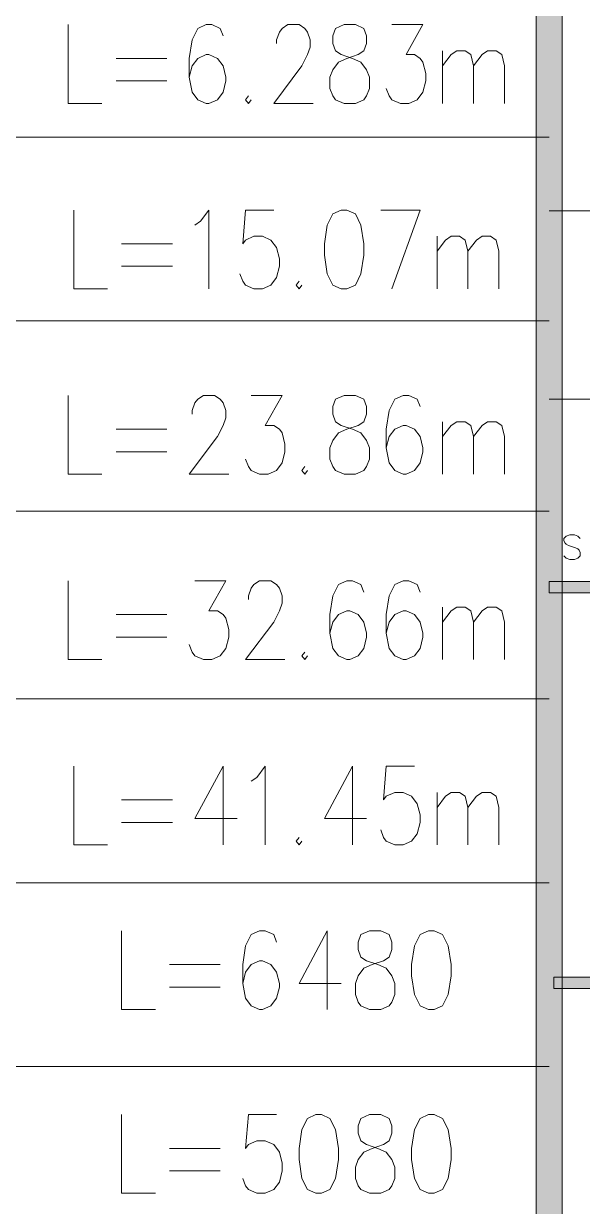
# Model space of a CAD drawing. Header units: millimetres. Extents: x 0 to 829, y 0 to 570.
# Drawn here: x 730.32 to 750.72, y 83.41 to 126.65 of the extents above; entities that cross this region are included whole.
import ezdxf

# ---------------------------------------------------------------- set-up
doc = ezdxf.new("R2010")
doc.units = ezdxf.units.MM

msp = doc.modelspace()

# ---------------------------------------------------------------- hatches: boundary and pattern name
h = msp.add_hatch(color=0)
h.dxf.hatch_style = 2
h.paths.add_polyline_path([(749.987917, 9.599083), (749.028361, 9.599083), (749.028361, 560.48275), (749.987917, 560.48275)])
h = msp.add_hatch(color=0)
h.dxf.hatch_style = 2
h.paths.add_polyline_path([(749.508139, 105.840389), (749.508139, 106.253139), (797.535306, 106.253139), (797.535306, 105.840389)])
h = msp.add_hatch(color=0)
h.dxf.hatch_style = 2
h.paths.add_polyline_path([(749.677472, 91.380028), (749.677472, 91.792778), (797.704639, 91.792778), (797.704639, 91.380028)])

# ---------------------------------------------------------------- linework, layer by layer
at = {"color": 0, "lineweight": 0}
for points in [[(749.987917, 9.599083), (749.028361, 9.599083), (749.028361, 560.48275), (749.987917, 560.48275)], [(742.018667, 126.619), (741.708222, 126.481417), (741.605917, 126.20625), (741.605917, 125.931083), (741.708222, 125.659444), (741.916361, 125.521861), (742.325583, 125.384278), (742.636028, 125.246694), (742.840639, 124.971528), (742.942944, 124.699889), (742.942944, 124.287139), (742.840639, 124.011972), (742.738333, 123.874389), (742.431417, 123.736806), (742.018667, 123.736806), (741.708222, 123.874389), (741.605917, 124.011972), (741.503611, 124.287139), (741.503611, 124.699889), (741.605917, 124.971528), (741.814056, 125.246694), (742.120972, 125.384278), (742.533722, 125.521861), (742.738333, 125.659444), (742.840639, 125.931083), (742.840639, 126.20625), (742.738333, 126.481417), (742.431417, 126.619)], [(741.916361, 119.838611), (741.605917, 119.701028), (741.401306, 119.291806), (741.299, 118.607417), (741.299, 118.194667), (741.401306, 117.510278), (741.605917, 117.097528), (741.916361, 116.959944), (742.120972, 116.959944), (742.431417, 117.097528), (742.636028, 117.510278), (742.738333, 118.194667), (742.738333, 118.607417), (742.636028, 119.291806), (742.431417, 119.701028), (742.120972, 119.838611)], [(742.018667, 113.06175), (741.708222, 112.924167), (741.605917, 112.652528), (741.605917, 112.377361), (741.708222, 112.102194), (741.916361, 111.964611), (742.325583, 111.827028), (742.636028, 111.692972), (742.840639, 111.417806), (742.942944, 111.142639), (742.942944, 110.729889), (742.840639, 110.45825), (742.738333, 110.320667), (742.431417, 110.183083), (742.018667, 110.183083), (741.708222, 110.320667), (741.605917, 110.45825), (741.503611, 110.729889), (741.503611, 111.142639), (741.605917, 111.417806), (741.814056, 111.692972), (742.120972, 111.827028), (742.533722, 111.964611), (742.738333, 112.102194), (742.840639, 112.377361), (742.840639, 112.652528), (742.738333, 112.924167), (742.431417, 113.06175)], [(749.508139, 105.840389), (749.508139, 106.253139), (797.535306, 106.253139), (797.535306, 105.840389)], [(742.942944, 93.486111), (742.636028, 93.352056), (742.533722, 93.076889), (742.533722, 92.801722), (742.636028, 92.526556), (742.840639, 92.388972), (743.253389, 92.254917), (743.560306, 92.117333), (743.764917, 91.842167), (743.87075, 91.567), (743.87075, 91.157778), (743.764917, 90.882611), (743.662611, 90.745028), (743.355694, 90.607444), (742.942944, 90.607444), (742.636028, 90.745028), (742.533722, 90.882611), (742.431417, 91.157778), (742.431417, 91.567), (742.533722, 91.842167), (742.738333, 92.117333), (743.04525, 92.254917), (743.458, 92.388972), (743.662611, 92.526556), (743.764917, 92.801722), (743.764917, 93.076889), (743.662611, 93.352056), (743.355694, 93.486111)], [(745.101944, 93.486111), (744.795028, 93.352056), (744.590417, 92.939306), (744.484583, 92.254917), (744.484583, 91.842167), (744.590417, 91.157778), (744.795028, 90.745028), (745.101944, 90.607444), (745.310083, 90.607444), (745.617, 90.745028), (745.821611, 91.157778), (745.927444, 91.842167), (745.927444, 92.254917), (745.821611, 92.939306), (745.617, 93.352056), (745.310083, 93.486111)], [(749.677472, 91.380028), (749.677472, 91.792778), (797.704639, 91.792778), (797.704639, 91.380028)], [(740.988556, 86.769222), (740.681639, 86.631639), (740.477028, 86.222417), (740.374722, 85.5345), (740.374722, 85.125278), (740.477028, 84.437361), (740.681639, 84.028139), (740.988556, 83.890556), (741.196694, 83.890556), (741.503611, 84.028139), (741.708222, 84.437361), (741.814056, 85.125278), (741.814056, 85.5345), (741.708222, 86.222417), (741.503611, 86.631639), (741.196694, 86.769222)], [(742.942944, 86.769222), (742.636028, 86.631639), (742.533722, 86.356472), (742.533722, 86.084833), (742.636028, 85.809667), (742.840639, 85.672083), (743.253389, 85.5345), (743.560306, 85.396917), (743.764917, 85.125278), (743.87075, 84.850111), (743.87075, 84.437361), (743.764917, 84.165722), (743.662611, 84.028139), (743.355694, 83.890556), (742.942944, 83.890556), (742.636028, 84.028139), (742.533722, 84.165722), (742.431417, 84.437361), (742.431417, 84.850111), (742.533722, 85.125278), (742.738333, 85.396917), (743.04525, 85.5345), (743.458, 85.672083), (743.662611, 85.809667), (743.764917, 86.084833), (743.764917, 86.356472), (743.662611, 86.631639), (743.355694, 86.769222)], [(745.101944, 86.769222), (744.795028, 86.631639), (744.590417, 86.222417), (744.484583, 85.5345), (744.484583, 85.125278), (744.590417, 84.437361), (744.795028, 84.028139), (745.101944, 83.890556), (745.310083, 83.890556), (745.617, 84.028139), (745.821611, 84.437361), (745.927444, 85.125278), (745.927444, 85.5345), (745.821611, 86.222417), (745.617, 86.631639), (745.310083, 86.769222)]]:
    msp.add_lwpolyline(points, close=True, dxfattribs=at)
for points in [[(731.939806, 126.619), (731.939806, 123.736806), (733.174528, 123.736806)], [(737.598361, 126.20625), (737.492528, 126.481417), (737.185611, 126.619), (736.981, 126.619), (736.670556, 126.481417), (736.465944, 126.068667), (736.363639, 125.384278), (736.363639, 124.699889), (736.465944, 124.149556), (736.670556, 123.874389), (736.981, 123.736806), (737.083306, 123.736806), (737.390222, 123.874389), (737.598361, 124.149556), (737.700667, 124.562306), (737.700667, 124.699889), (737.598361, 125.109111), (737.390222, 125.384278), (737.083306, 125.521861), (736.981, 125.521861), (736.670556, 125.384278), (736.465944, 125.109111), (736.363639, 124.699889)], [(739.549222, 125.931083), (739.549222, 126.068667), (739.655056, 126.343833), (739.757361, 126.481417), (739.961972, 126.619), (740.374722, 126.619), (740.579333, 126.481417), (740.681639, 126.343833), (740.783944, 126.068667), (740.783944, 125.7935), (740.681639, 125.521861), (740.477028, 125.109111), (739.446917, 123.736806), (740.88625, 123.736806)], [(743.764917, 126.619), (744.897333, 126.619), (744.279972, 125.521861), (744.590417, 125.521861), (744.795028, 125.384278), (744.897333, 125.246694), (744.999639, 124.833944), (744.999639, 124.562306), (744.897333, 124.149556), (744.692722, 123.874389), (744.382278, 123.736806), (744.075361, 123.736806), (743.764917, 123.874389), (743.662611, 124.011972), (743.560306, 124.287139)], [(745.617, 123.736806), (745.617, 125.659444)], [(745.617, 125.109111), (745.927444, 125.521861), (746.132056, 125.659444), (746.438972, 125.659444), (746.647111, 125.521861), (746.749417, 125.109111), (746.749417, 123.736806)], [(746.749417, 125.109111), (747.056333, 125.521861), (747.260944, 125.659444), (747.571389, 125.659444), (747.776, 125.521861), (747.878306, 125.109111), (747.878306, 123.736806)], [(733.689583, 125.384278), (735.541667, 125.384278)], [(733.689583, 124.562306), (735.541667, 124.562306)], [(738.522639, 124.011972), (738.420333, 123.874389), (738.522639, 123.736806), (738.624944, 123.874389)], [(576.756389, 122.505611), (749.508139, 122.505611)], [(732.147944, 119.838611), (732.147944, 116.959944), (733.379139, 116.959944)], [(736.56825, 119.291806), (736.772861, 119.429389), (737.083306, 119.838611), (737.083306, 116.959944)], [(739.446917, 119.838611), (738.420333, 119.838611), (738.318028, 118.607417), (738.420333, 118.741472), (738.72725, 118.879056), (739.037694, 118.879056), (739.344611, 118.741472), (739.549222, 118.469833), (739.655056, 118.057083), (739.655056, 117.781917), (739.549222, 117.372694), (739.344611, 117.097528), (739.037694, 116.959944), (738.72725, 116.959944), (738.420333, 117.097528), (738.318028, 117.235111), (738.212194, 117.510278)], [(743.355694, 119.838611), (744.795028, 119.838611), (743.764917, 116.959944)], [(749.508139, 119.810389), (763.696861, 119.810389)], [(733.894194, 118.607417), (735.746278, 118.607417)], [(745.412389, 116.959944), (745.412389, 118.879056)], [(745.412389, 118.33225), (745.719306, 118.741472), (745.927444, 118.879056), (746.234361, 118.879056), (746.438972, 118.741472), (746.541278, 118.33225), (746.541278, 116.959944)], [(746.541278, 118.33225), (746.851722, 118.741472), (747.056333, 118.879056), (747.366778, 118.879056), (747.571389, 118.741472), (747.673694, 118.33225), (747.673694, 116.959944)], [(733.894194, 117.781917), (735.746278, 117.781917)], [(740.374722, 117.235111), (740.268889, 117.097528), (740.374722, 116.959944), (740.477028, 117.097528)], [(576.756389, 115.788722), (749.508139, 115.788722)], [(731.939806, 113.06175), (731.939806, 110.183083), (733.174528, 110.183083)], [(736.465944, 112.377361), (736.465944, 112.514944), (736.56825, 112.786583), (736.670556, 112.924167), (736.878694, 113.06175), (737.287917, 113.06175), (737.492528, 112.924167), (737.598361, 112.786583), (737.700667, 112.514944), (737.700667, 112.239778), (737.598361, 111.964611), (737.390222, 111.555389), (736.363639, 110.183083), (737.802972, 110.183083)], [(738.624944, 113.06175), (739.757361, 113.06175), (739.14, 111.964611), (739.446917, 111.964611), (739.655056, 111.827028), (739.757361, 111.692972), (739.859667, 111.280222), (739.859667, 111.005056), (739.757361, 110.595833), (739.549222, 110.320667), (739.242306, 110.183083), (738.931861, 110.183083), (738.624944, 110.320667), (738.522639, 110.45825), (738.420333, 110.729889)], [(744.795028, 112.652528), (744.692722, 112.924167), (744.382278, 113.06175), (744.177667, 113.06175), (743.87075, 112.924167), (743.662611, 112.514944), (743.560306, 111.827028), (743.560306, 111.142639), (743.662611, 110.595833), (743.87075, 110.320667), (744.177667, 110.183083), (744.279972, 110.183083), (744.590417, 110.320667), (744.795028, 110.595833), (744.897333, 111.005056), (744.897333, 111.142639), (744.795028, 111.555389), (744.590417, 111.827028), (744.279972, 111.964611), (744.177667, 111.964611), (743.87075, 111.827028), (743.662611, 111.555389), (743.560306, 111.142639)], [(749.508139, 112.927694), (797.535306, 112.927694)], [(745.617, 110.183083), (745.617, 112.102194)], [(745.617, 111.555389), (745.927444, 111.964611), (746.132056, 112.102194), (746.438972, 112.102194), (746.647111, 111.964611), (746.749417, 111.555389), (746.749417, 110.183083)], [(746.749417, 111.555389), (747.056333, 111.964611), (747.260944, 112.102194), (747.571389, 112.102194), (747.776, 111.964611), (747.878306, 111.555389), (747.878306, 110.183083)], [(733.689583, 111.827028), (735.541667, 111.827028)], [(733.689583, 111.005056), (735.541667, 111.005056)], [(740.579333, 110.45825), (740.477028, 110.320667), (740.579333, 110.183083), (740.681639, 110.320667)], [(576.756389, 108.835472), (749.508139, 108.835472)], [(750.644083, 107.833583), (750.559417, 107.91825), (750.432417, 107.960583), (750.259556, 107.960583), (750.132556, 107.91825), (750.047889, 107.833583), (750.047889, 107.748917), (750.090222, 107.660722), (750.132556, 107.618389), (750.217222, 107.576056), (750.47475, 107.491389), (750.559417, 107.449056), (750.60175, 107.406722), (750.644083, 107.322056), (750.644083, 107.195056), (750.559417, 107.106861), (750.432417, 107.064528), (750.259556, 107.064528), (750.132556, 107.106861), (750.047889, 107.195056)], [(731.939806, 106.284889), (731.939806, 103.406222), (733.174528, 103.406222)], [(736.56825, 106.284889), (737.700667, 106.284889), (737.083306, 105.18775), (737.390222, 105.18775), (737.598361, 105.050167), (737.700667, 104.912583), (737.802972, 104.503361), (737.802972, 104.228194), (737.700667, 103.815444), (737.492528, 103.543806), (737.185611, 103.406222), (736.878694, 103.406222), (736.56825, 103.543806), (736.465944, 103.677861), (736.363639, 103.953028)], [(738.522639, 105.6005), (738.522639, 105.734556), (738.624944, 106.009722), (738.72725, 106.147306), (738.931861, 106.284889), (739.344611, 106.284889), (739.549222, 106.147306), (739.655056, 106.009722), (739.757361, 105.734556), (739.757361, 105.462917), (739.655056, 105.18775), (739.446917, 104.775), (738.420333, 103.406222), (739.859667, 103.406222)], [(742.738333, 105.872139), (742.636028, 106.147306), (742.325583, 106.284889), (742.120972, 106.284889), (741.814056, 106.147306), (741.605917, 105.734556), (741.503611, 105.050167), (741.503611, 104.365778), (741.605917, 103.815444), (741.814056, 103.543806), (742.120972, 103.406222), (742.223278, 103.406222), (742.533722, 103.543806), (742.738333, 103.815444), (742.840639, 104.228194), (742.840639, 104.365778), (742.738333, 104.775), (742.533722, 105.050167), (742.223278, 105.18775), (742.120972, 105.18775), (741.814056, 105.050167), (741.605917, 104.775), (741.503611, 104.365778)], [(744.795028, 105.872139), (744.692722, 106.147306), (744.382278, 106.284889), (744.177667, 106.284889), (743.87075, 106.147306), (743.662611, 105.734556), (743.560306, 105.050167), (743.560306, 104.365778), (743.662611, 103.815444), (743.87075, 103.543806), (744.177667, 103.406222), (744.279972, 103.406222), (744.590417, 103.543806), (744.795028, 103.815444), (744.897333, 104.228194), (744.897333, 104.365778), (744.795028, 104.775), (744.590417, 105.050167), (744.279972, 105.18775), (744.177667, 105.18775), (743.87075, 105.050167), (743.662611, 104.775), (743.560306, 104.365778)], [(745.617, 103.406222), (745.617, 105.325333)], [(745.617, 104.775), (745.927444, 105.18775), (746.132056, 105.325333), (746.438972, 105.325333), (746.647111, 105.18775), (746.749417, 104.775), (746.749417, 103.406222)], [(746.749417, 104.775), (747.056333, 105.18775), (747.260944, 105.325333), (747.571389, 105.325333), (747.776, 105.18775), (747.878306, 104.775), (747.878306, 103.406222)], [(733.689583, 105.050167), (735.541667, 105.050167)], [(733.689583, 104.228194), (735.541667, 104.228194)], [(740.579333, 103.677861), (740.477028, 103.543806), (740.579333, 103.406222), (740.681639, 103.543806)], [(576.756389, 101.966889), (749.508139, 101.966889)], [(732.147944, 99.508028), (732.147944, 96.625833), (733.379139, 96.625833)], [(737.598361, 99.508028), (736.56825, 97.588917), (738.109889, 97.588917)], [(737.598361, 99.508028), (737.598361, 96.625833)], [(738.624944, 98.957694), (738.829556, 99.095278), (739.14, 99.508028), (739.14, 96.625833)], [(742.325583, 99.508028), (741.299, 97.588917), (742.840639, 97.588917)], [(742.325583, 99.508028), (742.325583, 96.625833)], [(744.590417, 99.508028), (743.560306, 99.508028), (743.458, 98.273306), (743.560306, 98.410889), (743.87075, 98.548472), (744.177667, 98.548472), (744.484583, 98.410889), (744.692722, 98.135722), (744.795028, 97.722972), (744.795028, 97.451333), (744.692722, 97.038583), (744.484583, 96.763417), (744.177667, 96.625833), (743.87075, 96.625833), (743.560306, 96.763417), (743.458, 96.901), (743.355694, 97.176167)], [(733.894194, 98.273306), (735.746278, 98.273306)], [(745.412389, 96.625833), (745.412389, 98.548472)], [(745.412389, 97.998139), (745.719306, 98.410889), (745.927444, 98.548472), (746.234361, 98.548472), (746.438972, 98.410889), (746.541278, 97.998139), (746.541278, 96.625833)], [(746.541278, 97.998139), (746.851722, 98.410889), (747.056333, 98.548472), (747.366778, 98.548472), (747.571389, 98.410889), (747.673694, 97.998139), (747.673694, 96.625833)], [(733.894194, 97.451333), (735.746278, 97.451333)], [(740.374722, 96.901), (740.268889, 96.763417), (740.374722, 96.625833), (740.477028, 96.763417)], [(576.756389, 95.246472), (749.508139, 95.246472)], [(733.894194, 93.486111), (733.894194, 90.607444), (735.128917, 90.607444)], [(739.549222, 93.076889), (739.446917, 93.352056), (739.14, 93.486111), (738.931861, 93.486111), (738.624944, 93.352056), (738.420333, 92.939306), (738.318028, 92.254917), (738.318028, 91.567), (738.420333, 91.020194), (738.624944, 90.745028), (738.931861, 90.607444), (739.037694, 90.607444), (739.344611, 90.745028), (739.549222, 91.020194), (739.655056, 91.429417), (739.655056, 91.567), (739.549222, 91.97975), (739.344611, 92.254917), (739.037694, 92.388972), (738.931861, 92.388972), (738.624944, 92.254917), (738.420333, 91.97975), (738.318028, 91.567)], [(741.401306, 93.486111), (740.374722, 91.567), (741.916361, 91.567)], [(741.401306, 93.486111), (741.401306, 90.607444)], [(735.643972, 92.254917), (737.492528, 92.254917)], [(735.643972, 91.429417), (737.492528, 91.429417)], [(576.756389, 88.529583), (749.508139, 88.529583)], [(733.894194, 86.769222), (733.894194, 83.890556), (735.128917, 83.890556)], [(739.549222, 86.769222), (738.522639, 86.769222), (738.420333, 85.5345), (738.522639, 85.672083), (738.829556, 85.809667), (739.14, 85.809667), (739.446917, 85.672083), (739.655056, 85.396917), (739.757361, 84.987694), (739.757361, 84.712528), (739.655056, 84.299778), (739.446917, 84.028139), (739.14, 83.890556), (738.829556, 83.890556), (738.522639, 84.028139), (738.420333, 84.165722), (738.318028, 84.437361)], [(735.643972, 85.5345), (737.492528, 85.5345)], [(735.643972, 84.712528), (737.492528, 84.712528)]]:
    msp.add_lwpolyline(points, dxfattribs=at)

doc.saveas('drawing.dxf')
